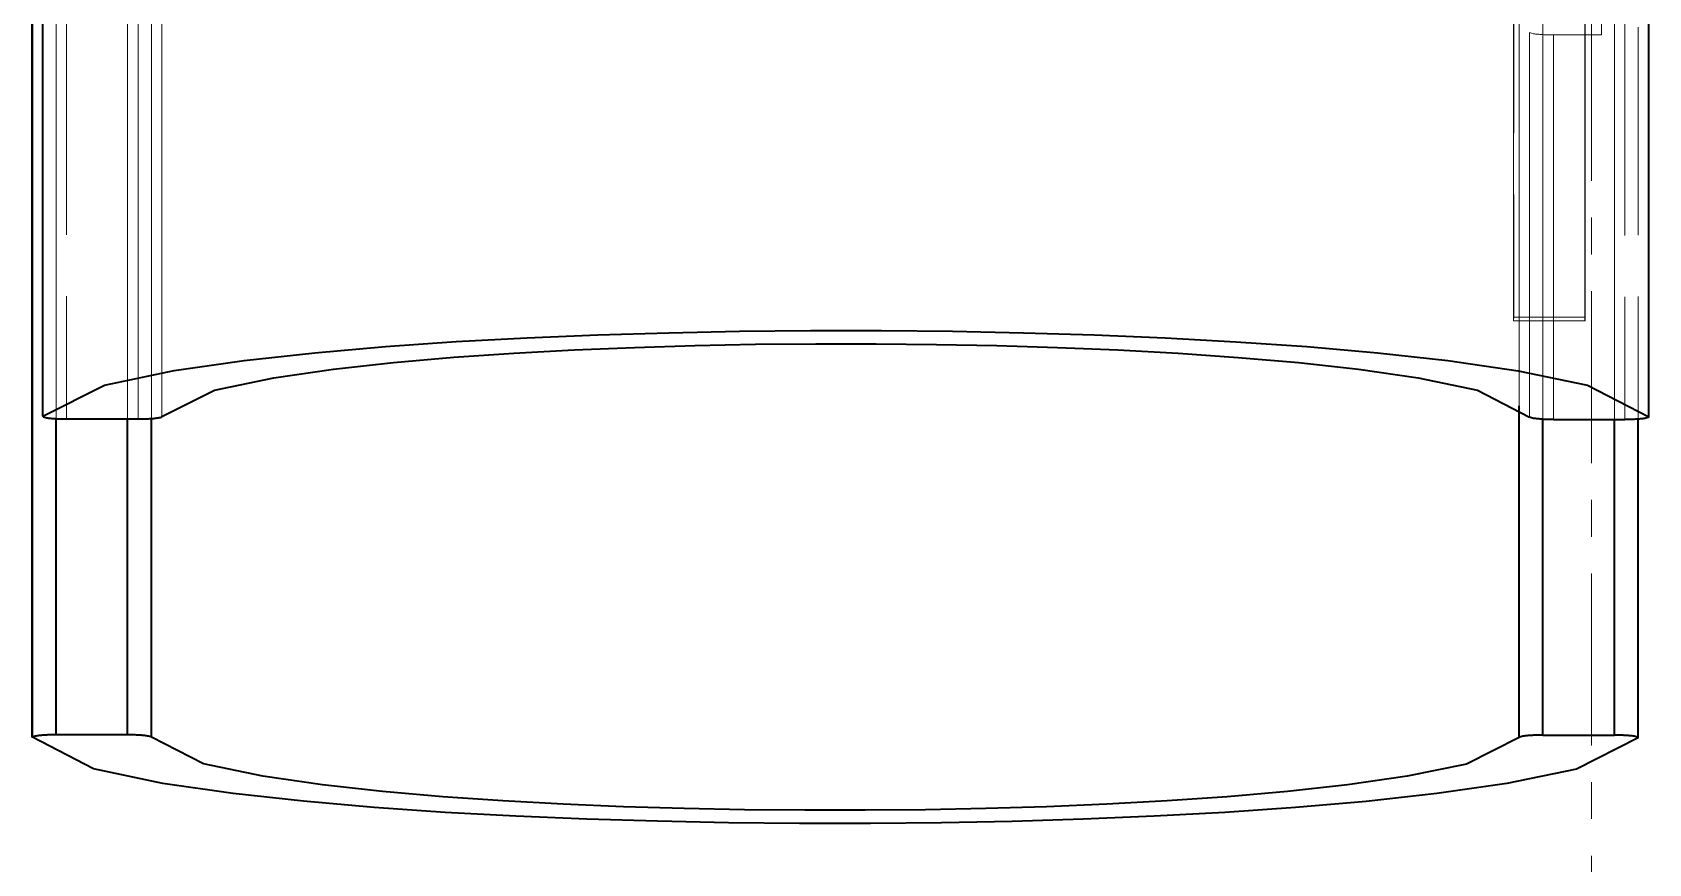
# Model space of a CAD drawing. Header units: millimetres. Extents: x 10 to 410, y 10 to 287.
# Drawn here: x 103.14 to 109.73, y 177.72 to 181.1 of the extents above; entities that cross this region are included whole.
import ezdxf

# ---------------------------------------------------------------- set-up
doc = ezdxf.new("R2010")
doc.units = ezdxf.units.MM
doc.linetypes.add('CENTER', pattern=[1.15, 0.7, -0.15, 0.15, -0.15])
doc.linetypes.add('DASHED', pattern=[0.75, 0.5, -0.25])
for name, color, linetype, lineweight in [('CENTER', 4, 'CENTER', 13), ('HIDDEN', 8, 'DASHED', 18), ('VISIBLE', 7, 'CONTINUOUS', 35)]:
    doc.layers.add(name, color=color, linetype=linetype, lineweight=lineweight)

msp = doc.modelspace()

# ---------------------------------------------------------------- linework, layer by layer
at = {"layer": 'CENTER'}
msp.add_line((109.5, 169), (109.5, 273), dxfattribs=at)
at = {"layer": 'HIDDEN'}
for points in [[(103.284, 179.5297), (103.284, 180.6827), (103.284, 181.8357), (103.284, 182.9886), (103.284, 184.1416), (103.284, 185.2946), (103.284, 186.4476), (103.284, 187.6006), (103.284, 188.7536), (103.284, 189.9065), (103.284, 191.0595), (103.284, 192.2125), (103.284, 193.3655), (103.284, 194.5185), (103.284, 195.6715), (103.284, 196.8245), (103.284, 197.9774), (103.284, 199.1304), (103.284, 200.2834), (103.284, 201.4364), (103.284, 202.5894), (103.284, 203.7424), (103.284, 204.8953), (103.284, 206.0483)], [(109.6361, 179.5271), (109.6361, 180.6801), (109.6361, 181.8331), (109.6361, 182.9861), (109.6361, 184.1391), (109.6361, 185.2921), (109.6361, 186.445), (109.6361, 187.598), (109.6361, 188.751), (109.6361, 189.904), (109.6361, 191.057), (109.6361, 192.21), (109.6361, 193.3629), (109.6361, 194.5159), (109.6361, 195.6689), (109.6361, 196.8219), (109.6361, 197.9749), (109.6361, 199.1279), (109.6361, 200.2809), (109.6361, 201.4338), (109.6361, 202.5868), (109.6361, 203.7398), (109.6361, 204.8928), (109.6361, 206.0458)], [(109.6903, 179.5289), (109.6903, 180.6255), (109.6903, 181.722), (109.6903, 182.8185), (109.6903, 183.9151), (109.6903, 185.0116), (109.6903, 186.1082), (109.6903, 187.2047), (109.6903, 188.3012), (109.6903, 189.3978), (109.6903, 190.4943), (109.6903, 191.5909), (109.6903, 192.6874), (109.6903, 193.7839), (109.6903, 194.8805), (109.6903, 195.977), (109.6903, 197.0735), (109.6903, 198.1701), (109.6903, 199.2666), (109.6903, 200.3632), (109.6903, 201.4597), (109.6903, 202.5562), (109.6903, 203.6528), (109.6903, 204.7493)], [(109.6904, 179.5289), (109.6904, 180.6255), (109.6904, 181.722), (109.6904, 182.8186), (109.6904, 183.9152), (109.6904, 185.0117), (109.6904, 186.1083), (109.6904, 187.2048), (109.6904, 188.3014), (109.6904, 189.3979), (109.6904, 190.4945), (109.6904, 191.591), (109.6904, 192.6876), (109.6904, 193.7841), (109.6904, 194.8807), (109.6904, 195.9772), (109.6904, 197.0738), (109.6904, 198.1704), (109.6904, 199.2669), (109.6904, 200.3635), (109.6904, 201.46), (109.6904, 202.5566), (109.6904, 203.6531), (109.6904, 204.7497)], [(109.1833, 179.9442), (109.1833, 180.9504), (109.1833, 181.9567), (109.1833, 182.9629), (109.1833, 183.9691), (109.1833, 184.9754), (109.1833, 185.9816), (109.1833, 186.9879), (109.1833, 187.9941), (109.1833, 189.0004), (109.1833, 190.0066), (109.1833, 191.0128), (109.1833, 192.0191), (109.1833, 193.0253), (109.1833, 194.0316), (109.1833, 195.0378), (109.1833, 196.044), (109.1833, 197.0503), (109.1833, 198.0565), (109.1833, 199.0628), (109.1833, 200.069), (109.1833, 201.0752), (109.1833, 202.0815), (109.1833, 203.0877)], [(109.4744, 179.9441), (109.4744, 180.2908), (109.4744, 180.6375), (109.4744, 180.9843), (109.4744, 181.331), (109.4744, 181.6777), (109.4744, 182.0245), (109.4744, 182.3712), (109.4744, 182.7179), (109.4744, 183.0646), (109.4744, 183.4114), (109.4744, 183.7581), (109.4744, 184.1048), (109.4744, 184.4516), (109.4744, 184.7983), (109.4744, 185.145), (109.4744, 185.4918), (109.4744, 185.8385), (109.4744, 186.1852), (109.4744, 186.532), (109.4744, 186.8787), (109.4744, 187.2254), (109.4744, 187.5722), (109.4744, 187.9189)], [(109.5406, 181.0942), (109.5406, 181.3855), (109.5406, 181.6768), (109.5406, 181.9681), (109.5406, 182.2594), (109.5406, 182.5507), (109.5406, 182.842), (109.5406, 183.1333), (109.5406, 183.4246), (109.5406, 183.7159), (109.5406, 184.0072), (109.5406, 184.2985), (109.5406, 184.5897), (109.5406, 184.881), (109.5406, 185.1723), (109.5406, 185.4636), (109.5406, 185.7549), (109.5406, 186.0462), (109.5406, 186.3375), (109.5406, 186.6288), (109.5406, 186.9201), (109.5406, 187.2114), (109.5406, 187.5027), (109.5406, 187.794)], [(103.2416, 179.5308), (103.2416, 179.8348), (103.2416, 180.1389), (103.2416, 180.4429), (103.2416, 180.7469), (103.2416, 181.051), (103.2416, 181.355), (103.2416, 181.6591), (103.2416, 181.9631), (103.2416, 182.2671), (103.2416, 182.5712), (103.2416, 182.8752), (103.2416, 183.1792), (103.2416, 183.4833), (103.2416, 183.7873), (103.2416, 184.0914), (103.2416, 184.3954), (103.2416, 184.6994), (103.2416, 185.0035), (103.2416, 185.3075), (103.2416, 185.6116), (103.2416, 185.9156), (103.2416, 186.2196), (103.2416, 186.5237)], [(109.5937, 179.5271), (109.5937, 179.8312), (109.5937, 180.1353), (109.5937, 180.4394), (109.5937, 180.7435), (109.5937, 181.0476), (109.5937, 181.3517), (109.5937, 181.6557), (109.5937, 181.9598), (109.5937, 182.2639), (109.5937, 182.568), (109.5937, 182.8721), (109.5937, 183.1762), (109.5937, 183.4803), (109.5937, 183.7843), (109.5937, 184.0884), (109.5937, 184.3925), (109.5937, 184.6966), (109.5937, 185.0007), (109.5937, 185.3048), (109.5937, 185.6089), (109.5937, 185.9129), (109.5937, 186.217), (109.5937, 186.5211)], [(103.6295, 179.5314), (103.6295, 179.8319), (103.6295, 180.1325), (103.6295, 180.433), (103.6295, 180.7336), (103.6295, 181.0341), (103.6295, 181.3346), (103.6295, 181.6352), (103.6295, 181.9357), (103.6295, 182.2363), (103.6295, 182.5368), (103.6295, 182.8374), (103.6295, 183.1379), (103.6295, 183.4385), (103.6295, 183.739), (103.6295, 184.0395), (103.6295, 184.3401), (103.6295, 184.6406), (103.6295, 184.9412), (103.6295, 185.2417), (103.6295, 185.5423), (103.6295, 185.8428), (103.6295, 186.1434), (103.6295, 186.4439)], [(109.1829, 179.9295), (109.1829, 180.2138), (109.1829, 180.4982), (109.1829, 180.7825), (109.1829, 181.0669), (109.1829, 181.3512), (109.1829, 181.6356), (109.1829, 181.9199), (109.1829, 182.2043), (109.1829, 182.4886), (109.1829, 182.7729), (109.1829, 183.0573), (109.1829, 183.3416), (109.1829, 183.626), (109.1829, 183.9103), (109.1829, 184.1947), (109.1829, 184.479), (109.1829, 184.7634), (109.1829, 185.0477), (109.1829, 185.3321), (109.1829, 185.6164), (109.1829, 185.9008), (109.1829, 186.1851), (109.1829, 186.4695)], [(109.2052, 179.5831), (109.2052, 179.8813), (109.2052, 180.1795), (109.2052, 180.4777), (109.2052, 180.7759), (109.2052, 181.0741), (109.2052, 181.3723), (109.2052, 181.6705), (109.2052, 181.9687), (109.2052, 182.2669), (109.2052, 182.5651), (109.2052, 182.8633), (109.2052, 183.1615), (109.2052, 183.4597), (109.2052, 183.7579), (109.2052, 184.0561), (109.2052, 184.3543), (109.2052, 184.6525), (109.2052, 184.9507), (109.2052, 185.2489), (109.2052, 185.5471), (109.2052, 185.8453), (109.2052, 186.1435), (109.2052, 186.4417)], [(109.4739, 179.9293), (109.4739, 180.2117), (109.4739, 180.4941), (109.4739, 180.7765), (109.4739, 181.0589), (109.4739, 181.3413), (109.4739, 181.6237), (109.4739, 181.9061), (109.4739, 182.1885), (109.4739, 182.4709), (109.4739, 182.7533), (109.4739, 183.0357), (109.4739, 183.3181), (109.4739, 183.6005), (109.4739, 183.8829), (109.4739, 184.1653), (109.4739, 184.4476), (109.4739, 184.73), (109.4739, 185.0124), (109.4739, 185.2948), (109.4739, 185.5772), (109.4739, 185.8596), (109.4739, 186.142), (109.4739, 186.4244)], [(109.3025, 179.9294), (109.3025, 180.2111), (109.3025, 180.4929), (109.3025, 180.7746), (109.3025, 181.0564), (109.3025, 181.3381), (109.3025, 181.6198), (109.3025, 181.9016), (109.3025, 182.1833), (109.3025, 182.465), (109.3025, 182.7468), (109.3025, 183.0285), (109.3025, 183.3103), (109.3025, 183.592), (109.3025, 183.8737), (109.3025, 184.1555), (109.3025, 184.4372), (109.3025, 184.7189), (109.3025, 185.0007), (109.3025, 185.2824), (109.3025, 185.5642), (109.3025, 185.8459), (109.3025, 186.1276), (109.3025, 186.4094)], [(103.6726, 179.5399), (103.6726, 179.6814), (103.6726, 179.8229), (103.6726, 179.9644), (103.6726, 180.1059), (103.6726, 180.2474), (103.6726, 180.3889), (103.6726, 180.5304), (103.6726, 180.6719), (103.6726, 180.8134), (103.6726, 180.9549), (103.6726, 181.0964), (103.6726, 181.2379), (103.6726, 181.3794), (103.6726, 181.5209), (103.6726, 181.6624), (103.6726, 181.8039), (103.6726, 181.9454), (103.6726, 182.0869), (103.6726, 182.2284), (103.6726, 182.3699), (103.6726, 182.5114), (103.6726, 182.6529), (103.6726, 182.7944)], [(103.5753, 179.5296), (103.5753, 179.6711), (103.5753, 179.8126), (103.5753, 179.9541), (103.5753, 180.0956), (103.5753, 180.2371), (103.5753, 180.3786), (103.5753, 180.5201), (103.5753, 180.6616), (103.5753, 180.8031), (103.5753, 180.9446), (103.5753, 181.0861), (103.5753, 181.2276), (103.5753, 181.3691), (103.5753, 181.5106), (103.5753, 181.6521), (103.5753, 181.7936), (103.5753, 181.9351), (103.5753, 182.0766), (103.5753, 182.2181), (103.5753, 182.3596), (103.5753, 182.5011), (103.5753, 182.6426), (103.5753, 182.7841)], [(103.5328, 179.5296), (103.5328, 179.6204), (103.5328, 179.7113), (103.5328, 179.8022), (103.5328, 179.893), (103.5328, 179.9839), (103.5328, 180.0747), (103.5328, 180.1656), (103.5328, 180.2564), (103.5328, 180.3473), (103.5328, 180.4381), (103.5328, 180.529), (103.5328, 180.6199), (103.5328, 180.7107), (103.5328, 180.8016), (103.5328, 180.8924), (103.5328, 180.9833), (103.5328, 181.0741), (103.5328, 181.165), (103.5328, 181.2559), (103.5328, 181.3467), (103.5328, 181.4376), (103.5328, 181.5284), (103.5328, 181.6193)], [(109.3449, 181.0943), (109.3406, 181.0943), (109.3364, 181.0943), (109.3321, 181.0944), (109.3278, 181.0944), (109.3236, 181.0945), (109.3193, 181.0946), (109.315, 181.0948), (109.3108, 181.095), (109.3065, 181.0951), (109.3022, 181.0954), (109.298, 181.0956), (109.2937, 181.0959), (109.2895, 181.0962), (109.2852, 181.0966), (109.281, 181.0969), (109.2767, 181.0974), (109.2725, 181.0979), (109.2682, 181.0985), (109.264, 181.0991), (109.2598, 181.0999), (109.2557, 181.1009), (109.2516, 181.1022), (109.2483, 181.1046)], [(109.2483, 179.5376), (109.2483, 179.6058), (109.2483, 179.6739), (109.2483, 179.742), (109.2483, 179.8102), (109.2483, 179.8783), (109.2483, 179.9464), (109.2483, 180.0146), (109.2483, 180.0827), (109.2483, 180.1508), (109.2483, 180.2189), (109.2483, 180.2871), (109.2483, 180.3552), (109.2483, 180.4233), (109.2483, 180.4915), (109.2483, 180.5596), (109.2483, 180.6277), (109.2483, 180.6959), (109.2483, 180.764), (109.2483, 180.8321), (109.2483, 180.9003), (109.2483, 180.9684), (109.2483, 181.0365), (109.2483, 181.1046)], [(109.3449, 181.0943), (109.3534, 181.0943), (109.3619, 181.0943), (109.3704, 181.0942), (109.3789, 181.0942), (109.3874, 181.0942), (109.396, 181.0942), (109.4045, 181.0942), (109.413, 181.0942), (109.4215, 181.0942), (109.43, 181.0942), (109.4385, 181.0942), (109.447, 181.0942), (109.4555, 181.0942), (109.464, 181.0942), (109.4725, 181.0942), (109.481, 181.0942), (109.4895, 181.0942), (109.4981, 181.0942), (109.5066, 181.0942), (109.5151, 181.0942), (109.5236, 181.0942), (109.5321, 181.0942), (109.5406, 181.0942)], [(109.3449, 179.5272), (109.3449, 179.5954), (109.3449, 179.6635), (109.3449, 179.7316), (109.3449, 179.7998), (109.3449, 179.8679), (109.3449, 179.936), (109.3449, 180.0042), (109.3449, 180.0723), (109.3449, 180.1404), (109.3449, 180.2086), (109.3449, 180.2767), (109.3449, 180.3448), (109.3449, 180.4129), (109.3449, 180.4811), (109.3449, 180.5492), (109.3449, 180.6173), (109.3449, 180.6855), (109.3449, 180.7536), (109.3449, 180.8217), (109.3449, 180.8899), (109.3449, 180.958), (109.3449, 181.0261), (109.3449, 181.0943)], [(109.5412, 181.1129), (109.5412, 181.1121), (109.5412, 181.1113), (109.5411, 181.1105), (109.5411, 181.1097), (109.5411, 181.1088), (109.541, 181.108), (109.541, 181.1072), (109.541, 181.1064), (109.541, 181.1056), (109.5409, 181.1048), (109.5409, 181.104), (109.5409, 181.1031), (109.5409, 181.1023), (109.5408, 181.1015), (109.5408, 181.1007), (109.5408, 181.0999), (109.5408, 181.0991), (109.5407, 181.0983), (109.5407, 181.0974), (109.5407, 181.0966), (109.5406, 181.0958), (109.5406, 181.095), (109.5406, 181.0942)], [(109.1833, 179.9442), (109.1833, 179.9435), (109.1833, 179.9429), (109.1833, 179.9423), (109.1833, 179.9416), (109.1832, 179.941), (109.1832, 179.9403), (109.1832, 179.9397), (109.1832, 179.9391), (109.1831, 179.9384), (109.1831, 179.9378), (109.1831, 179.9371), (109.1831, 179.9365), (109.1831, 179.9359), (109.183, 179.9352), (109.183, 179.9346), (109.183, 179.9339), (109.183, 179.9333), (109.183, 179.9327), (109.1829, 179.932), (109.1829, 179.9314), (109.1829, 179.9307), (109.1829, 179.9301), (109.1829, 179.9295)], [(109.1829, 179.9295), (109.1881, 179.9295), (109.1933, 179.9295), (109.1985, 179.9295), (109.2037, 179.9294), (109.2089, 179.9294), (109.2141, 179.9294), (109.2193, 179.9294), (109.2245, 179.9294), (109.2297, 179.9294), (109.2349, 179.9294), (109.2401, 179.9294), (109.2453, 179.9294), (109.2505, 179.9294), (109.2557, 179.9294), (109.2609, 179.9294), (109.2661, 179.9294), (109.2713, 179.9294), (109.2765, 179.9294), (109.2817, 179.9294), (109.2869, 179.9294), (109.2921, 179.9294), (109.2973, 179.9294), (109.3025, 179.9294)], [(109.1833, 179.9442), (109.196, 179.9442), (109.2086, 179.9442), (109.2213, 179.9442), (109.234, 179.9442), (109.2466, 179.9442), (109.2593, 179.9442), (109.2719, 179.9441), (109.2846, 179.9441), (109.2972, 179.9441), (109.3099, 179.9441), (109.3225, 179.9441), (109.3352, 179.9441), (109.3479, 179.9441), (109.3605, 179.9441), (109.3732, 179.9441), (109.3858, 179.9441), (109.3985, 179.9441), (109.4111, 179.9441), (109.4238, 179.9441), (109.4364, 179.9441), (109.4491, 179.9441), (109.4618, 179.9441), (109.4744, 179.9441)], [(109.3025, 179.9294), (109.31, 179.9294), (109.3174, 179.9294), (109.3249, 179.9294), (109.3323, 179.9294), (109.3398, 179.9294), (109.3472, 179.9294), (109.3547, 179.9294), (109.3621, 179.9294), (109.3696, 179.9294), (109.377, 179.9294), (109.3845, 179.9294), (109.3919, 179.9294), (109.3994, 179.9294), (109.4068, 179.9294), (109.4143, 179.9294), (109.4217, 179.9294), (109.4292, 179.9294), (109.4367, 179.9294), (109.4441, 179.9294), (109.4516, 179.9293), (109.459, 179.9293), (109.4665, 179.9293), (109.4739, 179.9293)], [(109.3025, 179.5283), (109.3025, 179.5458), (109.3025, 179.5632), (109.3025, 179.5807), (109.3025, 179.5981), (109.3025, 179.6155), (109.3025, 179.633), (109.3025, 179.6504), (109.3025, 179.6678), (109.3025, 179.6853), (109.3025, 179.7027), (109.3025, 179.7202), (109.3025, 179.7376), (109.3025, 179.755), (109.3025, 179.7725), (109.3025, 179.7899), (109.3025, 179.8073), (109.3025, 179.8248), (109.3025, 179.8422), (109.3025, 179.8597), (109.3025, 179.8771), (109.3025, 179.8945), (109.3025, 179.912), (109.3025, 179.9294)], [(109.4744, 179.9441), (109.4744, 179.9434), (109.4744, 179.9428), (109.4743, 179.9421), (109.4743, 179.9415), (109.4743, 179.9409), (109.4743, 179.9402), (109.4743, 179.9396), (109.4742, 179.9389), (109.4742, 179.9383), (109.4742, 179.9377), (109.4742, 179.937), (109.4742, 179.9364), (109.4741, 179.9357), (109.4741, 179.9351), (109.4741, 179.9345), (109.4741, 179.9338), (109.474, 179.9332), (109.474, 179.9325), (109.474, 179.9319), (109.474, 179.9313), (109.474, 179.9306), (109.4739, 179.93), (109.4739, 179.9293)], [(103.1443, 178.2333), (103.1443, 178.2333), (103.1443, 178.2333), (103.1443, 178.2334), (103.1443, 178.2334), (103.1443, 178.2334), (103.1443, 178.2334), (103.1443, 178.2335), (103.1443, 178.2335), (103.1443, 178.2335), (103.1443, 178.2335), (103.1443, 178.2336), (103.1443, 178.2336), (103.1443, 178.2336), (103.1443, 178.2336), (103.1443, 178.2337), (103.1443, 178.2337), (103.1443, 178.2337), (103.1443, 178.2337), (103.1443, 178.2338), (103.1443, 178.2338), (103.1443, 178.2338), (103.1443, 178.2338), (103.1443, 178.2339)], [(109.6903, 178.2307), (109.6903, 178.2307), (109.6903, 178.2307), (109.6903, 178.2308), (109.6903, 178.2308), (109.6903, 178.2308), (109.6903, 178.2309), (109.6903, 178.2309), (109.6903, 178.2309), (109.6903, 178.2309), (109.6903, 178.231), (109.6903, 178.231), (109.6903, 178.231), (109.6903, 178.2311), (109.6903, 178.2311), (109.6903, 178.2311), (109.6903, 178.2312), (109.6903, 178.2312), (109.6903, 178.2312), (109.6903, 178.2313), (109.6903, 178.2313), (109.6903, 178.2313), (109.6903, 178.2314), (109.6903, 178.2314)]]:
    msp.add_lwpolyline(points, dxfattribs=at)
at = {"layer": 'VISIBLE'}
for points in [[(103.1874, 179.5408), (103.1874, 180.6937), (103.1874, 181.8467), (103.1874, 182.9997), (103.1874, 184.1527), (103.1874, 185.3057), (103.1874, 186.4587), (103.1874, 187.6117), (103.1874, 188.7646), (103.1874, 189.9176), (103.1874, 191.0706), (103.1874, 192.2236), (103.1874, 193.3766), (103.1874, 194.5296), (103.1874, 195.6825), (103.1874, 196.8355), (103.1874, 197.9885), (103.1874, 199.1415), (103.1874, 200.2945), (103.1874, 201.4475), (103.1874, 202.6005), (103.1874, 203.7534), (103.1874, 204.9064), (103.1874, 206.0594)], [(103.1874, 179.5404), (103.1874, 180.6934), (103.1874, 181.8464), (103.1874, 182.9993), (103.1874, 184.1523), (103.1874, 185.3053), (103.1874, 186.4583), (103.1874, 187.6113), (103.1874, 188.7643), (103.1874, 189.9173), (103.1874, 191.0702), (103.1874, 192.2232), (103.1874, 193.3762), (103.1874, 194.5292), (103.1874, 195.6822), (103.1874, 196.8352), (103.1874, 197.9881), (103.1874, 199.1411), (103.1874, 200.2941), (103.1874, 201.4471), (103.1874, 202.6001), (103.1874, 203.7531), (103.1874, 204.9061), (103.1874, 206.059)], [(109.7335, 179.5381), (109.7335, 180.6911), (109.7335, 181.8441), (109.7335, 182.9971), (109.7335, 184.1501), (109.7335, 185.3031), (109.7335, 186.456), (109.7335, 187.609), (109.7335, 188.762), (109.7335, 189.915), (109.7335, 191.068), (109.7335, 192.221), (109.7335, 193.3739), (109.7335, 194.5269), (109.7335, 195.6799), (109.7335, 196.8329), (109.7335, 197.9859), (109.7335, 199.1389), (109.7335, 200.2919), (109.7335, 201.4448), (109.7335, 202.5978), (109.7335, 203.7508), (109.7335, 204.9038), (109.7335, 206.0568)], [(109.7335, 179.5378), (109.7335, 180.6908), (109.7335, 181.8438), (109.7335, 182.9968), (109.7335, 184.1498), (109.7335, 185.3028), (109.7335, 186.4557), (109.7335, 187.6087), (109.7335, 188.7617), (109.7335, 189.9147), (109.7335, 191.0677), (109.7335, 192.2207), (109.7335, 193.3737), (109.7335, 194.5266), (109.7335, 195.6796), (109.7335, 196.8326), (109.7335, 197.9856), (109.7335, 199.1386), (109.7335, 200.2916), (109.7335, 201.4445), (109.7335, 202.5975), (109.7335, 203.7505), (109.7335, 204.9035), (109.7335, 206.0565)], [(103.1442, 178.2336), (103.1442, 179.3866), (103.1442, 180.5396), (103.1442, 181.6925), (103.1442, 182.8455), (103.1442, 183.9985), (103.1442, 185.1515), (103.1442, 186.3045), (103.1442, 187.4575), (103.1442, 188.6104), (103.1442, 189.7634), (103.1442, 190.9164), (103.1442, 192.0694), (103.1442, 193.2224), (103.1442, 194.3754), (103.1442, 195.5284), (103.1442, 196.6813), (103.1442, 197.8343), (103.1442, 198.9873), (103.1442, 200.1403), (103.1442, 201.2933), (103.1442, 202.4463), (103.1442, 203.5992), (103.1442, 204.7522)], [(103.1443, 178.2339), (103.1443, 179.3868), (103.1443, 180.5398), (103.1443, 181.6928), (103.1443, 182.8457), (103.1443, 183.9987), (103.1443, 185.1516), (103.1443, 186.3046), (103.1443, 187.4575), (103.1443, 188.6105), (103.1443, 189.7635), (103.1443, 190.9164), (103.1443, 192.0694), (103.1443, 193.2223), (103.1443, 194.3753), (103.1443, 195.5283), (103.1443, 196.6812), (103.1443, 197.8342), (103.1443, 198.9871), (103.1443, 200.1401), (103.1443, 201.2931), (103.1443, 202.446), (103.1443, 203.599), (103.1443, 204.7519)], [(103.1874, 179.5408), (103.4389, 179.6678), (103.7219, 179.7267), (104.008, 179.768), (104.2954, 179.7997), (104.5835, 179.8247), (104.872, 179.8446), (105.1607, 179.8602), (105.4496, 179.8723), (105.7386, 179.881), (106.0277, 179.8868), (106.3169, 179.8896), (106.606, 179.8896), (106.8952, 179.8867), (107.1843, 179.881), (107.4733, 179.8722), (107.7622, 179.8601), (108.0509, 179.8444), (108.3394, 179.8245), (108.6274, 179.7994), (108.9148, 179.7677), (109.201, 179.7262), (109.4839, 179.6671), (109.7335, 179.5381)], [(103.6726, 179.5399), (103.8873, 179.6474), (104.1283, 179.6974), (104.372, 179.7326), (104.6168, 179.7595), (104.8621, 179.7808), (105.1077, 179.7978), (105.3536, 179.8111), (105.5996, 179.8213), (105.8457, 179.8288), (106.0919, 179.8337), (106.3381, 179.8361), (106.5844, 179.8361), (106.8306, 179.8336), (107.0768, 179.8287), (107.3229, 179.8213), (107.5689, 179.811), (107.8148, 179.7976), (108.0604, 179.7806), (108.3057, 179.7593), (108.5505, 179.7323), (108.7941, 179.697), (109.0351, 179.6468), (109.2483, 179.5376)], [(109.2052, 178.2315), (109.2052, 178.2903), (109.2052, 178.3491), (109.2052, 178.4078), (109.2052, 178.4666), (109.2052, 178.5254), (109.2052, 178.5841), (109.2052, 178.6429), (109.2052, 178.7017), (109.2052, 178.7604), (109.2052, 178.8192), (109.2052, 178.8779), (109.2052, 178.9367), (109.2052, 178.9955), (109.2052, 179.0542), (109.2052, 179.113), (109.2052, 179.1718), (109.2052, 179.2305), (109.2052, 179.2893), (109.2052, 179.348), (109.2052, 179.4068), (109.2052, 179.4656), (109.2052, 179.5243), (109.2052, 179.5831)], [(103.1874, 179.5408), (103.1874, 179.5407), (103.1874, 179.5407), (103.1874, 179.5407), (103.1874, 179.5407), (103.1874, 179.5407), (103.1874, 179.5407), (103.1874, 179.5407), (103.1874, 179.5406), (103.1874, 179.5406), (103.1874, 179.5406), (103.1874, 179.5406), (103.1874, 179.5406), (103.1874, 179.5406), (103.1874, 179.5405), (103.1874, 179.5405), (103.1874, 179.5405), (103.1874, 179.5405), (103.1874, 179.5405), (103.1874, 179.5405), (103.1874, 179.5404), (103.1874, 179.5404), (103.1874, 179.5404), (103.1874, 179.5404)], [(103.1874, 179.5404), (103.1904, 179.5377), (103.1945, 179.5364), (103.1987, 179.5354), (103.2029, 179.5346), (103.2071, 179.5339), (103.2114, 179.5333), (103.2156, 179.5328), (103.2199, 179.5324), (103.2241, 179.532), (103.2284, 179.5316), (103.2327, 179.5313), (103.2369, 179.5311), (103.2412, 179.5308), (103.2455, 179.5306), (103.2498, 179.5304), (103.2541, 179.5302), (103.2583, 179.5301), (103.2626, 179.53), (103.2669, 179.5299), (103.2712, 179.5298), (103.2755, 179.5297), (103.2797, 179.5297), (103.284, 179.5297)], [(103.2416, 178.2443), (103.2416, 178.3002), (103.2416, 178.3562), (103.2416, 178.4121), (103.2416, 178.468), (103.2416, 178.524), (103.2416, 178.5799), (103.2416, 178.6358), (103.2416, 178.6918), (103.2416, 178.7477), (103.2416, 178.8036), (103.2416, 178.8596), (103.2416, 178.9155), (103.2416, 178.9714), (103.2416, 179.0274), (103.2416, 179.0833), (103.2416, 179.1392), (103.2416, 179.1952), (103.2416, 179.2511), (103.2416, 179.307), (103.2416, 179.363), (103.2416, 179.4189), (103.2416, 179.4748), (103.2416, 179.5308)], [(103.284, 179.5297), (103.2967, 179.5297), (103.3094, 179.5297), (103.322, 179.5297), (103.3347, 179.5297), (103.3473, 179.5297), (103.36, 179.5297), (103.3727, 179.5296), (103.3853, 179.5296), (103.398, 179.5296), (103.4106, 179.5296), (103.4233, 179.5296), (103.436, 179.5296), (103.4486, 179.5296), (103.4613, 179.5296), (103.474, 179.5296), (103.4866, 179.5296), (103.4993, 179.5296), (103.5119, 179.5296), (103.5246, 179.5296), (103.5373, 179.5296), (103.5499, 179.5296), (103.5626, 179.5296), (103.5753, 179.5296)], [(103.5328, 178.2442), (103.5328, 178.3001), (103.5328, 178.356), (103.5328, 178.4118), (103.5328, 178.4677), (103.5328, 178.5236), (103.5328, 178.5795), (103.5328, 178.6354), (103.5328, 178.6913), (103.5328, 178.7472), (103.5328, 178.8031), (103.5328, 178.8589), (103.5328, 178.9148), (103.5328, 178.9707), (103.5328, 179.0266), (103.5328, 179.0825), (103.5328, 179.1384), (103.5328, 179.1943), (103.5328, 179.2501), (103.5328, 179.306), (103.5328, 179.3619), (103.5328, 179.4178), (103.5328, 179.4737), (103.5328, 179.5296)], [(103.5753, 179.5296), (103.5795, 179.5296), (103.5838, 179.5296), (103.5881, 179.5297), (103.5924, 179.5297), (103.5967, 179.5298), (103.601, 179.5299), (103.6053, 179.5301), (103.6096, 179.5302), (103.6139, 179.5304), (103.6182, 179.5307), (103.6225, 179.5309), (103.6268, 179.5312), (103.6311, 179.5315), (103.6353, 179.5318), (103.6396, 179.5322), (103.6439, 179.5327), (103.6482, 179.5332), (103.6524, 179.5337), (103.6567, 179.5344), (103.6609, 179.5352), (103.6651, 179.5361), (103.6692, 179.5374), (103.6726, 179.5399)], [(103.6295, 178.2338), (103.6295, 178.2902), (103.6295, 178.3466), (103.6295, 178.403), (103.6295, 178.4595), (103.6295, 178.5159), (103.6295, 178.5723), (103.6295, 178.6287), (103.6295, 178.6851), (103.6295, 178.7415), (103.6295, 178.798), (103.6295, 178.8544), (103.6295, 178.9108), (103.6295, 178.9672), (103.6295, 179.0236), (103.6295, 179.08), (103.6295, 179.1365), (103.6295, 179.1929), (103.6295, 179.2493), (103.6295, 179.3057), (103.6295, 179.3621), (103.6295, 179.4185), (103.6295, 179.475), (103.6295, 179.5314)], [(109.3449, 179.5272), (109.3406, 179.5273), (109.3364, 179.5273), (109.3321, 179.5273), (109.3278, 179.5274), (109.3236, 179.5275), (109.3193, 179.5276), (109.315, 179.5278), (109.3108, 179.5279), (109.3065, 179.5281), (109.3022, 179.5284), (109.298, 179.5286), (109.2937, 179.5289), (109.2895, 179.5292), (109.2852, 179.5295), (109.281, 179.5299), (109.2767, 179.5304), (109.2725, 179.5309), (109.2682, 179.5314), (109.264, 179.5321), (109.2598, 179.5329), (109.2557, 179.5338), (109.2516, 179.5352), (109.2483, 179.5376)], [(109.3025, 178.2419), (109.3025, 178.2978), (109.3025, 178.3537), (109.3025, 178.4097), (109.3025, 178.4656), (109.3025, 178.5215), (109.3025, 178.5775), (109.3025, 178.6334), (109.3025, 178.6893), (109.3025, 178.7453), (109.3025, 178.8012), (109.3025, 178.8571), (109.3025, 178.9131), (109.3025, 178.969), (109.3025, 179.0249), (109.3025, 179.0809), (109.3025, 179.1368), (109.3025, 179.1927), (109.3025, 179.2487), (109.3025, 179.3046), (109.3025, 179.3605), (109.3025, 179.4165), (109.3025, 179.4724), (109.3025, 179.5283)], [(109.3449, 179.5272), (109.3576, 179.5272), (109.3702, 179.5272), (109.3829, 179.5272), (109.3956, 179.5272), (109.4082, 179.5272), (109.4209, 179.5272), (109.4335, 179.5272), (109.4462, 179.5272), (109.4589, 179.5272), (109.4715, 179.5272), (109.4842, 179.5272), (109.4969, 179.5272), (109.5095, 179.5272), (109.5222, 179.5272), (109.5348, 179.5272), (109.5475, 179.5272), (109.5602, 179.5272), (109.5728, 179.5272), (109.5855, 179.5271), (109.5981, 179.5271), (109.6108, 179.5271), (109.6235, 179.5271), (109.6361, 179.5271)], [(109.5937, 178.2417), (109.5937, 178.2976), (109.5937, 178.3535), (109.5937, 178.4094), (109.5937, 178.4653), (109.5937, 178.5212), (109.5937, 178.5771), (109.5937, 178.633), (109.5937, 178.6888), (109.5937, 178.7447), (109.5937, 178.8006), (109.5937, 178.8565), (109.5937, 178.9124), (109.5937, 178.9683), (109.5937, 179.0242), (109.5937, 179.08), (109.5937, 179.1359), (109.5937, 179.1918), (109.5937, 179.2477), (109.5937, 179.3036), (109.5937, 179.3595), (109.5937, 179.4154), (109.5937, 179.4713), (109.5937, 179.5271)], [(109.7335, 179.5378), (109.7304, 179.5351), (109.7263, 179.5338), (109.7221, 179.5328), (109.7179, 179.532), (109.7136, 179.5313), (109.7093, 179.5308), (109.705, 179.5303), (109.7008, 179.5298), (109.6965, 179.5294), (109.6922, 179.5291), (109.6879, 179.5288), (109.6836, 179.5285), (109.6792, 179.5282), (109.6749, 179.528), (109.6706, 179.5278), (109.6663, 179.5276), (109.662, 179.5275), (109.6577, 179.5274), (109.6534, 179.5273), (109.6491, 179.5272), (109.6448, 179.5272), (109.6404, 179.5271), (109.6361, 179.5271)], [(109.6903, 178.2314), (109.6903, 178.2878), (109.6903, 178.3442), (109.6903, 178.4006), (109.6903, 178.4571), (109.6903, 178.5135), (109.6903, 178.5699), (109.6903, 178.6263), (109.6903, 178.6827), (109.6903, 178.7391), (109.6903, 178.7955), (109.6903, 178.852), (109.6903, 178.9084), (109.6903, 178.9648), (109.6903, 179.0212), (109.6903, 179.0776), (109.6903, 179.134), (109.6903, 179.1904), (109.6903, 179.2469), (109.6903, 179.3033), (109.6903, 179.3597), (109.6903, 179.4161), (109.6903, 179.4725), (109.6903, 179.5289)], [(109.6904, 178.231), (109.6904, 178.2875), (109.6904, 178.3439), (109.6904, 178.4003), (109.6904, 178.4568), (109.6904, 178.5132), (109.6904, 178.5696), (109.6904, 178.626), (109.6904, 178.6825), (109.6904, 178.7389), (109.6904, 178.7953), (109.6904, 178.8518), (109.6904, 178.9082), (109.6904, 178.9646), (109.6904, 179.0211), (109.6904, 179.0775), (109.6904, 179.1339), (109.6904, 179.1904), (109.6904, 179.2468), (109.6904, 179.3032), (109.6904, 179.3596), (109.6904, 179.4161), (109.6904, 179.4725), (109.6904, 179.5289)], [(109.7335, 179.5381), (109.7335, 179.5381), (109.7335, 179.5381), (109.7335, 179.5381), (109.7335, 179.5381), (109.7335, 179.5381), (109.7335, 179.5381), (109.7335, 179.538), (109.7335, 179.538), (109.7335, 179.538), (109.7335, 179.538), (109.7335, 179.538), (109.7335, 179.538), (109.7335, 179.538), (109.7335, 179.538), (109.7335, 179.5379), (109.7335, 179.5379), (109.7335, 179.5379), (109.7335, 179.5379), (109.7335, 179.5379), (109.7335, 179.5379), (109.7335, 179.5379), (109.7335, 179.5379), (109.7335, 179.5378)], [(103.1442, 178.2336), (103.1474, 178.2363), (103.1514, 178.2376), (103.1556, 178.2386), (103.1599, 178.2394), (103.1641, 178.2401), (103.1684, 178.2407), (103.1727, 178.2412), (103.177, 178.2416), (103.1813, 178.242), (103.1856, 178.2424), (103.1899, 178.2427), (103.1942, 178.243), (103.1985, 178.2432), (103.2028, 178.2434), (103.2071, 178.2436), (103.2114, 178.2438), (103.2157, 178.2439), (103.2201, 178.244), (103.2244, 178.2441), (103.2287, 178.2442), (103.233, 178.2443), (103.2373, 178.2443), (103.2416, 178.2443)], [(103.2416, 178.2443), (103.2543, 178.2443), (103.2669, 178.2443), (103.2796, 178.2443), (103.2923, 178.2443), (103.3049, 178.2443), (103.3176, 178.2443), (103.3303, 178.2443), (103.3429, 178.2443), (103.3556, 178.2442), (103.3682, 178.2442), (103.3809, 178.2442), (103.3936, 178.2442), (103.4062, 178.2442), (103.4189, 178.2442), (103.4315, 178.2442), (103.4442, 178.2442), (103.4569, 178.2442), (103.4695, 178.2442), (103.4822, 178.2442), (103.4949, 178.2442), (103.5075, 178.2442), (103.5202, 178.2442), (103.5328, 178.2442)], [(103.5328, 178.2442), (103.5371, 178.2442), (103.5414, 178.2441), (103.5456, 178.2441), (103.5499, 178.244), (103.5542, 178.2439), (103.5584, 178.2438), (103.5627, 178.2436), (103.567, 178.2435), (103.5712, 178.2433), (103.5755, 178.2431), (103.5798, 178.2428), (103.584, 178.2425), (103.5883, 178.2422), (103.5925, 178.2419), (103.5968, 178.2415), (103.601, 178.241), (103.6053, 178.2405), (103.6095, 178.24), (103.6137, 178.2393), (103.6179, 178.2385), (103.6221, 178.2376), (103.6261, 178.2363), (103.6295, 178.2338)], [(109.3025, 178.2419), (109.2982, 178.2418), (109.2939, 178.2418), (109.2896, 178.2418), (109.2853, 178.2417), (109.281, 178.2416), (109.2767, 178.2415), (109.2724, 178.2413), (109.2681, 178.2412), (109.2638, 178.241), (109.2596, 178.2408), (109.2553, 178.2405), (109.251, 178.2402), (109.2467, 178.2399), (109.2424, 178.2396), (109.2381, 178.2392), (109.2339, 178.2388), (109.2296, 178.2383), (109.2253, 178.2377), (109.2211, 178.237), (109.2169, 178.2363), (109.2127, 178.2353), (109.2086, 178.234), (109.2052, 178.2315)], [(109.3025, 178.2419), (109.3152, 178.2419), (109.3278, 178.2418), (109.3405, 178.2418), (109.3531, 178.2418), (109.3658, 178.2418), (109.3785, 178.2418), (109.3911, 178.2418), (109.4038, 178.2418), (109.4165, 178.2418), (109.4291, 178.2418), (109.4418, 178.2418), (109.4544, 178.2418), (109.4671, 178.2418), (109.4798, 178.2418), (109.4924, 178.2418), (109.5051, 178.2418), (109.5177, 178.2418), (109.5304, 178.2418), (109.5431, 178.2418), (109.5557, 178.2418), (109.5684, 178.2418), (109.5811, 178.2417), (109.5937, 178.2417)], [(109.6904, 178.231), (109.6873, 178.2337), (109.6832, 178.2351), (109.6791, 178.236), (109.6749, 178.2368), (109.6706, 178.2375), (109.6664, 178.2381), (109.6621, 178.2386), (109.6579, 178.239), (109.6536, 178.2394), (109.6493, 178.2398), (109.6451, 178.2401), (109.6408, 178.2404), (109.6365, 178.2406), (109.6323, 178.2408), (109.628, 178.241), (109.6237, 178.2412), (109.6194, 178.2413), (109.6151, 178.2415), (109.6109, 178.2416), (109.6066, 178.2416), (109.6023, 178.2417), (109.598, 178.2417), (109.5937, 178.2417)], [(103.1443, 178.2333), (103.1443, 178.2333), (103.1443, 178.2333), (103.1443, 178.2333), (103.1443, 178.2333), (103.1443, 178.2334), (103.1443, 178.2334), (103.1443, 178.2334), (103.1443, 178.2334), (103.1443, 178.2334), (103.1443, 178.2334), (103.1442, 178.2334), (103.1442, 178.2334), (103.1442, 178.2335), (103.1442, 178.2335), (103.1442, 178.2335), (103.1442, 178.2335), (103.1442, 178.2335), (103.1442, 178.2335), (103.1442, 178.2335), (103.1442, 178.2335), (103.1442, 178.2336), (103.1442, 178.2336), (103.1442, 178.2336)], [(109.6903, 178.2307), (109.4389, 178.1036), (109.1559, 178.0448), (108.8697, 178.0034), (108.5823, 177.9718), (108.2942, 177.9468), (108.0058, 177.9269), (107.717, 177.9112), (107.4281, 177.8991), (107.1391, 177.8904), (106.85, 177.8847), (106.5609, 177.8818), (106.2717, 177.8819), (105.9826, 177.8847), (105.6935, 177.8905), (105.4045, 177.8992), (105.1156, 177.9113), (104.8268, 177.927), (104.5384, 177.947), (104.2503, 177.972), (103.9629, 178.0037), (103.6768, 178.0452), (103.3938, 178.1043), (103.1443, 178.2333)], [(109.2052, 178.2315), (108.9904, 178.124), (108.7494, 178.074), (108.5057, 178.0388), (108.261, 178.0119), (108.0157, 177.9906), (107.77, 177.9737), (107.5241, 177.9603), (107.2781, 177.9501), (107.032, 177.9426), (106.7858, 177.9378), (106.5396, 177.9354), (106.2934, 177.9354), (106.0472, 177.9378), (105.801, 177.9427), (105.5549, 177.9502), (105.3088, 177.9604), (105.063, 177.9738), (104.8173, 177.9908), (104.572, 178.0121), (104.3273, 178.0391), (104.0836, 178.0744), (103.8427, 178.1246), (103.6295, 178.2338)], [(109.6903, 178.2307), (109.6903, 178.2307), (109.6903, 178.2307), (109.6903, 178.2307), (109.6904, 178.2307), (109.6904, 178.2307), (109.6904, 178.2308), (109.6904, 178.2308), (109.6904, 178.2308), (109.6904, 178.2308), (109.6904, 178.2308), (109.6904, 178.2308), (109.6904, 178.2309), (109.6904, 178.2309), (109.6904, 178.2309), (109.6904, 178.2309), (109.6904, 178.2309), (109.6904, 178.2309), (109.6904, 178.2309), (109.6904, 178.231), (109.6904, 178.231), (109.6904, 178.231), (109.6904, 178.231), (109.6904, 178.231)]]:
    msp.add_lwpolyline(points, dxfattribs=at)

doc.saveas('drawing.dxf')
